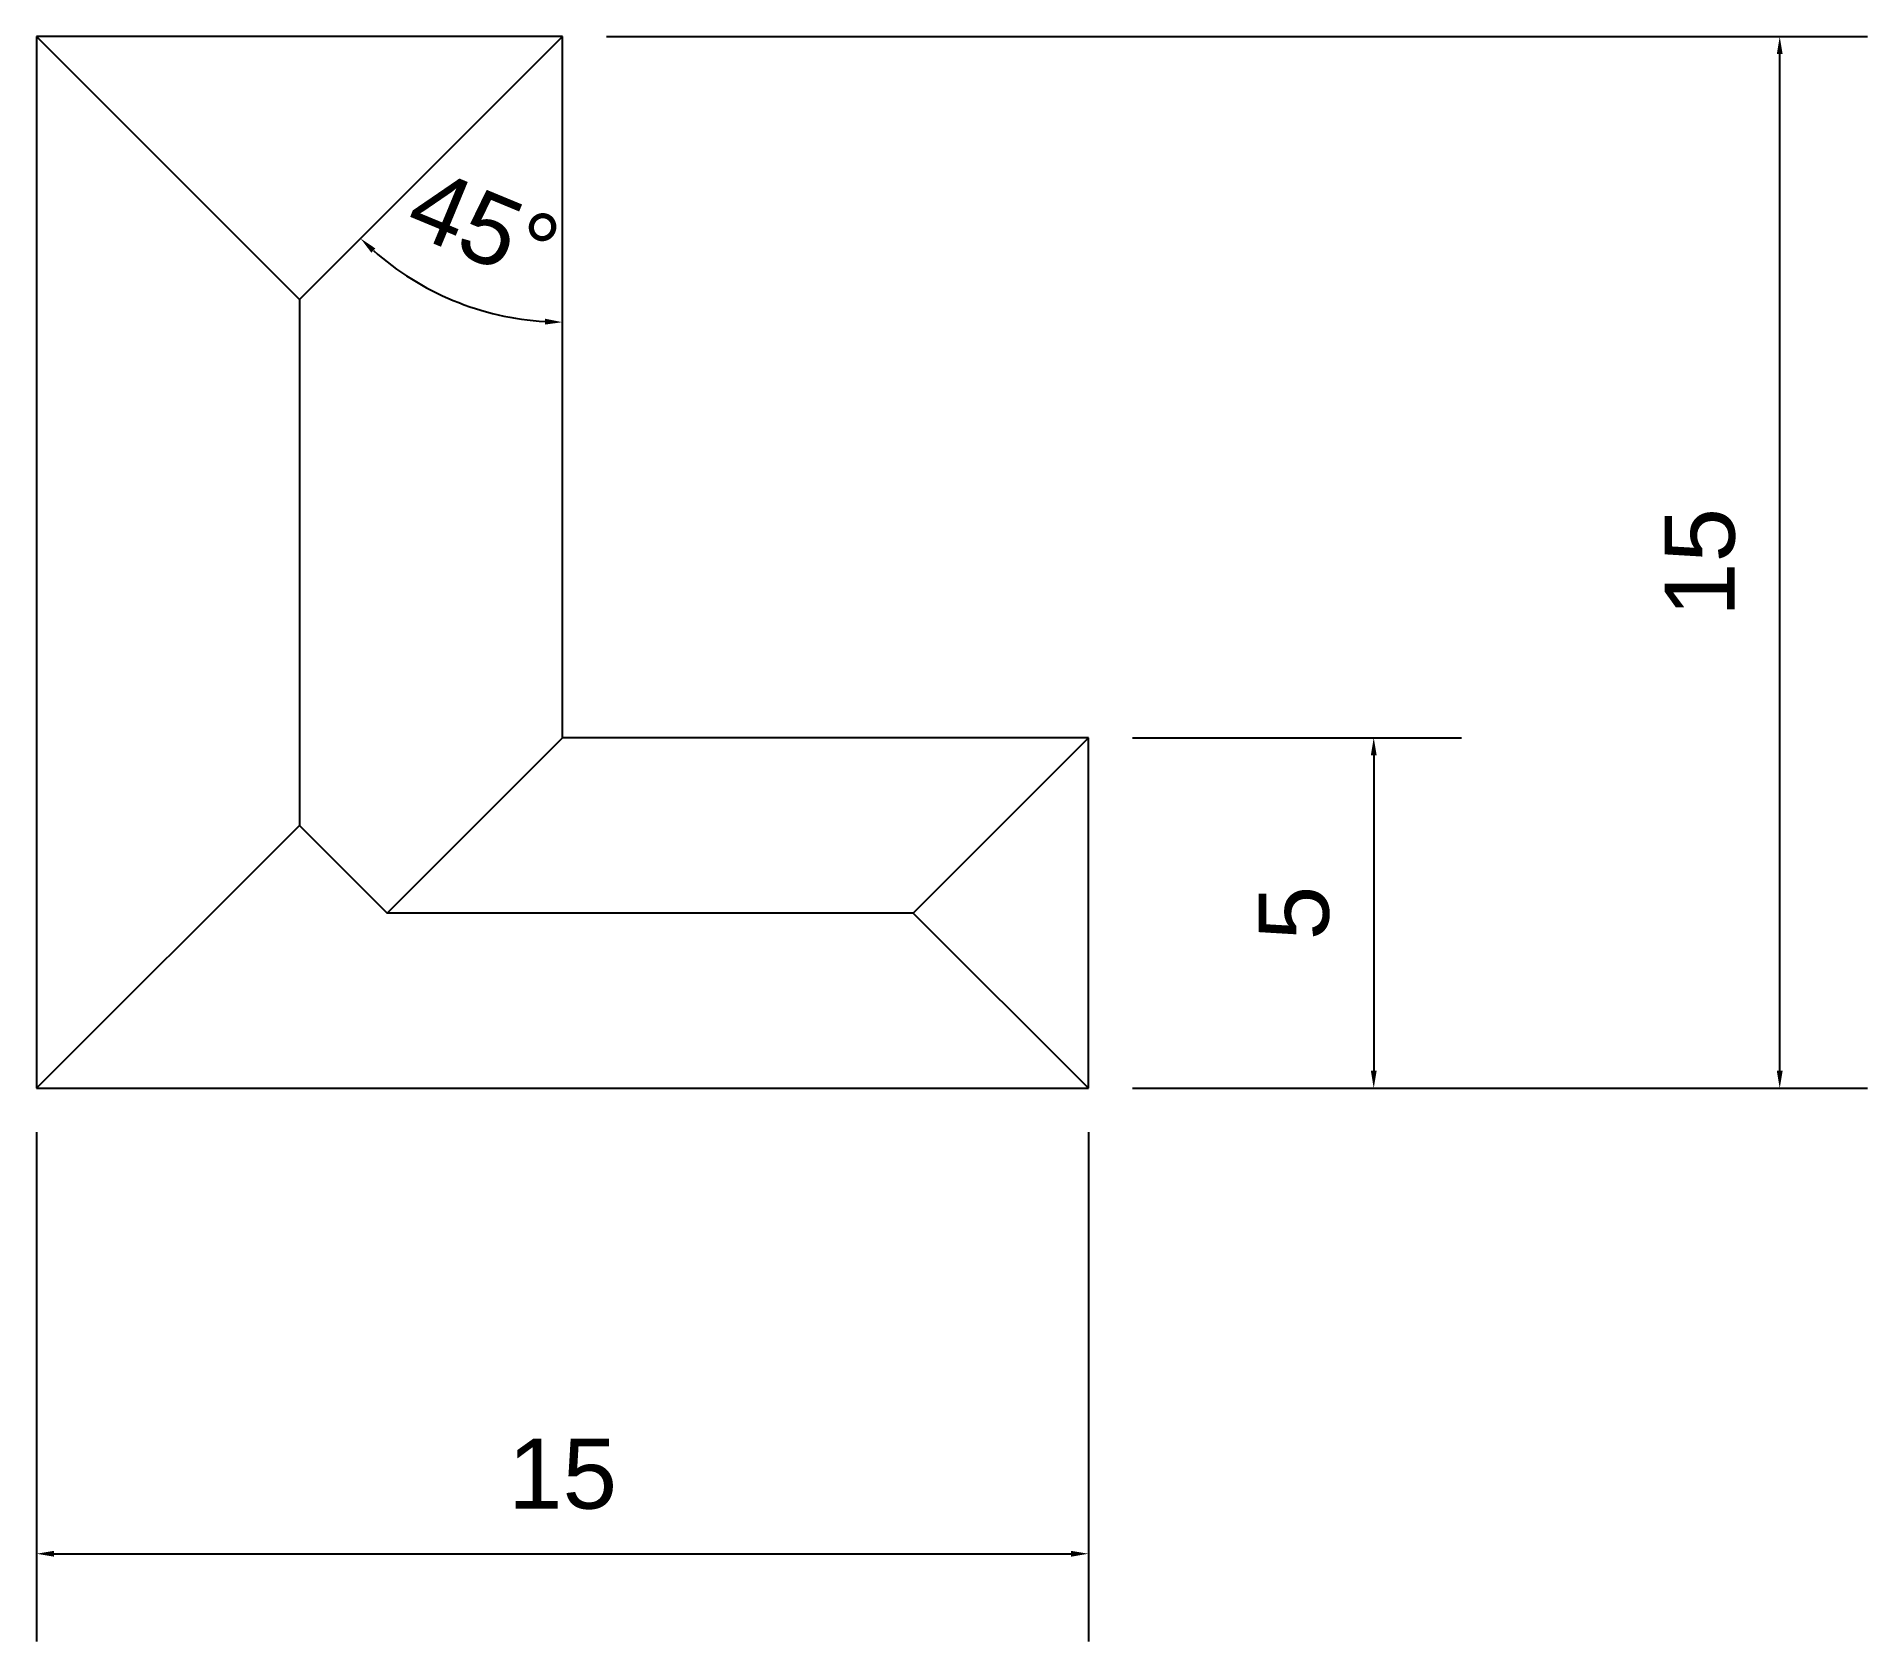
# Model space of a CAD drawing. Header units: millimetres. Extents: x 2245.6 to 2271.8, y 1237.9 to 1260.8.
import ezdxf

# ---------------------------------------------------------------- set-up
doc = ezdxf.new("R2010")
doc.units = ezdxf.units.MM
doc.layers.add('cotas', color=252, linetype='Continuous')
doc.styles.get("Standard").update_dxf_attribs({"font": 'arial.ttf'})
doc.dimstyles.new('ISO-25', dxfattribs={"dimtxt": 1, "dimasz": 0.25, "dimexe": 1.25, "dimexo": 0.625, "dimtad": 1, "dimtxsty": 'Standard', "dimcen": 0.25, "dimadec": 0, "dimazin": 0, "dimtfac": 1, "dimtmove": 0, "dimatfit": 3, "dimfxl": 1, "dimarcsym": 0})

# ---------------------------------------------------------------- blocks, each defined once
blk = doc.blocks.new('*D1')
at = {"layer": 'cotas', "color": 0, "lineweight": -2, "transparency": 16777216}
for p, q in [((2261.274, 1250.764), (2265.966, 1250.764)), ((2264.716, 1250.514), (2264.716, 1246.014)), ((2261.274, 1245.764), (2265.966, 1245.764))]:
    blk.add_line(p, q, dxfattribs=at)
at = {"layer": 'cotas', "color": 0, "transparency": 16777216}
for points in [[(2264.675, 1250.514), (2264.758, 1250.514), (2264.716, 1250.764)], [(2264.675, 1246.014), (2264.758, 1246.014), (2264.716, 1245.764)]]:
    blk.add_solid(points, dxfattribs=at)
at = {"layer": 'Defpoints', "color": 0, "transparency": 16777216}
for p in [(2260.649, 1250.764), (2260.649, 1245.764), (2264.716, 1245.764)]:
    blk.add_point(p, dxfattribs=at)
at = {"layer": 'cotas', "color": 0, "transparency": 16777216, "insert": (2263.583, 1248.264), "char_height": 1, "attachment_point": 5, "rotation": 90}
blk.add_mtext('5', dxfattribs=at)
blk = doc.blocks.new('*D2')
at = {"layer": 'cotas', "color": 0, "lineweight": -2, "transparency": 16777216}
for p, q in [((2253.774, 1260.764), (2271.755, 1260.764)), ((2270.505, 1246.014), (2270.505, 1260.514)), ((2261.274, 1245.764), (2271.755, 1245.764))]:
    blk.add_line(p, q, dxfattribs=at)
at = {"layer": 'cotas', "color": 0, "transparency": 16777216}
for points in [[(2270.464, 1260.514), (2270.547, 1260.514), (2270.505, 1260.764)], [(2270.464, 1246.014), (2270.547, 1246.014), (2270.505, 1245.764)]]:
    blk.add_solid(points, dxfattribs=at)
at = {"layer": 'Defpoints', "color": 0, "transparency": 16777216}
for p in [(2253.149, 1260.764), (2270.505, 1260.764), (2260.649, 1245.764)]:
    blk.add_point(p, dxfattribs=at)
at = {"layer": 'cotas', "color": 0, "transparency": 16777216, "insert": (2269.37, 1253.264), "char_height": 1, "attachment_point": 5, "rotation": 90}
blk.add_mtext('15', dxfattribs=at)
blk = doc.blocks.new('*D3')
at = {"layer": 'cotas', "color": 0, "lineweight": -2, "transparency": 16777216}
for p, q in [((2245.649, 1245.139), (2245.649, 1237.875)), ((2260.649, 1245.139), (2260.649, 1237.875)), ((2245.899, 1239.125), (2260.399, 1239.125))]:
    blk.add_line(p, q, dxfattribs=at)
at = {"layer": 'cotas', "color": 0, "transparency": 16777216}
for points in [[(2245.899, 1239.167), (2245.899, 1239.083), (2245.649, 1239.125)], [(2260.399, 1239.167), (2260.399, 1239.083), (2260.649, 1239.125)]]:
    blk.add_solid(points, dxfattribs=at)
at = {"layer": 'Defpoints', "color": 0, "transparency": 16777216}
for p in [(2245.649, 1245.764), (2260.649, 1245.764), (2260.649, 1239.125)]:
    blk.add_point(p, dxfattribs=at)
at = {"layer": 'cotas', "color": 0, "transparency": 16777216, "insert": (2253.149, 1240.261), "char_height": 1, "attachment_point": 5}
blk.add_mtext('15', dxfattribs=at)
blk = doc.blocks.new('*D4')
at = {"layer": 'cotas', "color": 0, "lineweight": -2, "transparency": 16777216}
blk.add_arc((2253.149, 1260.764), 4.073, 228.5169, 266.4831, dxfattribs=at)
at = {"layer": 'cotas', "color": 0, "transparency": 16777216}
for points in [[(2250.423, 1257.682), (2250.48, 1257.743), (2250.269, 1257.884)], [(2252.901, 1256.74), (2252.898, 1256.657), (2253.149, 1256.691)]]:
    blk.add_solid(points, dxfattribs=at)
at = {"layer": 'Defpoints', "color": 0, "transparency": 16777216}
for p in [(2253.149, 1260.764), (2253.149, 1260.764), (2249.399, 1257.014), (2251.113, 1257.236), (2253.149, 1250.764)]:
    blk.add_point(p, dxfattribs=at)
at = {"layer": 'cotas', "color": 0, "transparency": 16777216, "insert": (2252.024, 1258.048), "char_height": 1, "attachment_point": 5, "rotation": 337.5}
blk.add_mtext('45°', dxfattribs=at)

msp = doc.modelspace()

# ---------------------------------------------------------------- linework, layer by layer
for p, q in [((2253.149, 1260.764), (2245.649, 1260.764)), ((2245.649, 1260.764), (2245.649, 1245.764)), ((2245.649, 1260.764), (2249.399, 1257.014)), ((2249.399, 1257.014), (2253.149, 1260.764)), ((2253.149, 1250.764), (2253.149, 1260.764)), ((2249.399, 1257.014), (2249.399, 1249.514)), ((2253.149, 1250.764), (2250.649, 1248.264)), ((2260.649, 1250.764), (2253.149, 1250.764)), ((2258.149, 1248.264), (2260.649, 1250.764)), ((2260.649, 1245.764), (2260.649, 1250.764)), ((2245.649, 1245.764), (2249.399, 1249.514)), ((2249.399, 1249.514), (2250.649, 1248.264)), ((2258.149, 1248.264), (2250.649, 1248.264)), ((2258.149, 1248.264), (2260.649, 1245.764)), ((2245.649, 1245.764), (2260.649, 1245.764))]:
    msp.add_line(p, q)

# ---------------------------------------------------------------- dimensions: what is measured, and where the dimension line sits
at = {"layer": 'cotas'}
dim = msp.add_angular_dim_2l(base=(2251.113, 1257.236), line1=((2253.149, 1250.764), (2253.149, 1260.764)), line2=((2249.399, 1257.014), (2253.149, 1260.764)), dimstyle='ISO-25', dxfattribs=at)
dim.commit()
dim.dimension.update_dxf_attribs({"geometry": '*D4', "text_midpoint": (2251.591, 1257.001), "dimtype": 162})
for base, p1, p2, picture, middle in [((2270.505, 1260.764), (2260.649, 1245.764), (2253.149, 1260.764), '*D2', (2269.37, 1253.264)), ((2264.716, 1245.764), (2260.649, 1250.764), (2260.649, 1245.764), '*D1', (2263.583, 1248.264))]:
    dim = msp.add_linear_dim(base=base, p1=p1, p2=p2, angle=90, dimstyle='ISO-25', dxfattribs=at)
    dim.commit()
    dim.dimension.update_dxf_attribs({"geometry": picture, "text_midpoint": middle})
dim = msp.add_linear_dim(base=(2260.649, 1239.125), p1=(2245.649, 1245.764), p2=(2260.649, 1245.764), dimstyle='ISO-25', dxfattribs=at)
dim.commit()
dim.dimension.update_dxf_attribs({"geometry": '*D3', "text_midpoint": (2253.149, 1240.261)})

doc.saveas('drawing.dxf')
